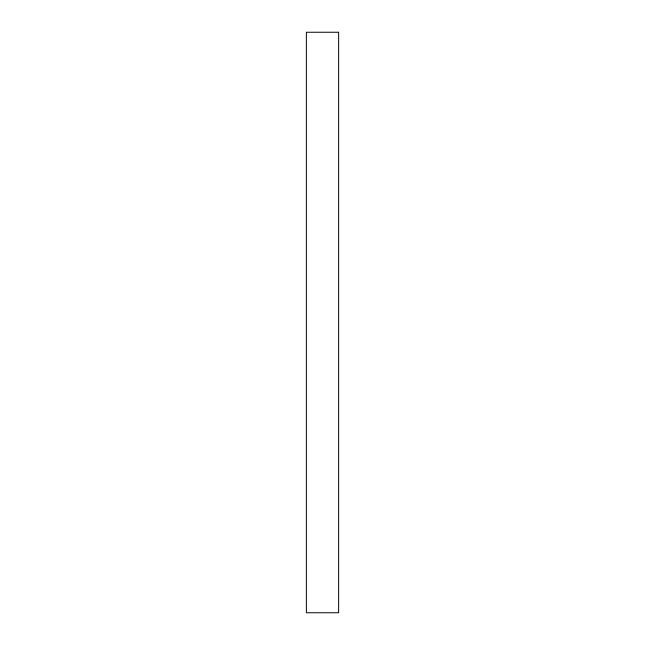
<?xml version="1.0" encoding="UTF-8"?>
<svg xmlns="http://www.w3.org/2000/svg" width="645" height="645" viewBox="0 0 645 645"><rect width="100%" height="100%" fill="white"/><g stroke="black" fill="none" stroke-linecap="round" stroke-linejoin="round"><path stroke-width="0.97" d="M338.625 32.25L306.375 32.25L306.375 612.75L338.625 612.75L338.625 32.25"/></g></svg>
